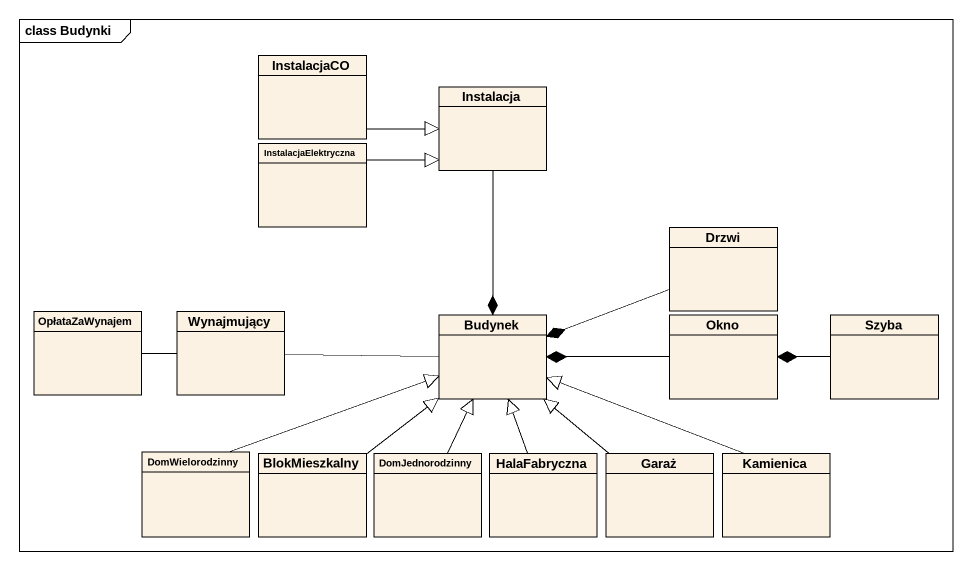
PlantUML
@startuml
mainframe class Budynki
hide circle
hide empty members
class InstalacjaCO
class Instalacja
class InstalacjaElektryczna
class Drzwi
class OpłataZaWynajem
class Wynajmujący
class Budynek
class Okno
class Szyba
class DomWielorodzinny
class BlokMieszkalny
class DomJednorodzinny
class HalaFabryczna
class Garaż
class Kamienica
InstalacjaCO -right-|> Instalacja
Instalacja --* Budynek
InstalacjaElektryczna -right-|> Instalacja
Drzwi -left-* Budynek
OpłataZaWynajem -right- Wynajmujący
Wynajmujący -right- Budynek
Okno -left-* Budynek
Szyba -left-* Okno
DomWielorodzinny -right-|> Budynek
BlokMieszkalny -up-|> Budynek
DomJednorodzinny -up-|> Budynek
HalaFabryczna -up-|> Budynek
Garaż -up-|> Budynek
Kamienica -left-|> Budynek
@enduml
